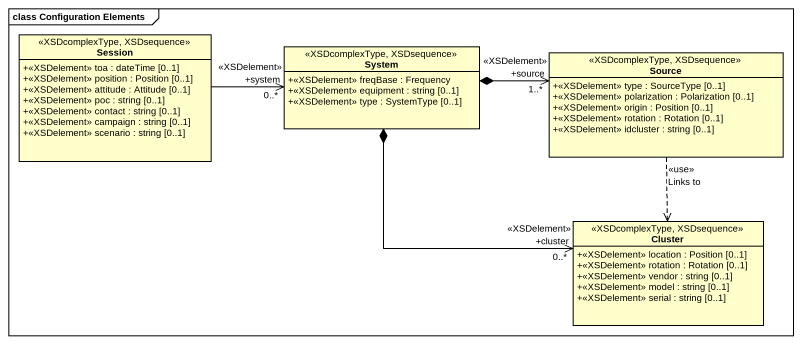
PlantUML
@startuml
mainframe class Configuration Elements
hide circle
hide empty members
skinparam classAttributeIconSize 0
class Session <<XSDcomplexType, XSDsequence>> {
  +<<XSDelement>> toa : dateTime [0..1]
  +<<XSDelement>> position : Position [0..1]
  +<<XSDelement>> attitude : Attitude [0..1]
  +<<XSDelement>> poc : string [0..1]
  +<<XSDelement>> contact : string [0..1]
  +<<XSDelement>> campaign : string [0..1]
  +<<XSDelement>> scenario : string [0..1]
}
class System <<XSDcomplexType, XSDsequence>> {
  +<<XSDelement>> freqBase : Frequency
  +<<XSDelement>> equipment : string [0..1]
  +<<XSDelement>> type : SystemType [0..1]
}
class Source <<XSDcomplexType, XSDsequence>> {
  +<<XSDelement>> type : SourceType [0..1]
  +<<XSDelement>> polarization : Polarization [0..1]
  +<<XSDelement>> origin : Position [0..1]
  +<<XSDelement>> rotation : Rotation [0..1]
  +<<XSDelement>> idcluster : string [0..1]
}
class Cluster <<XSDcomplexType, XSDsequence>> {
  +<<XSDelement>> location : Position [0..1]
  +<<XSDelement>> rotation : Rotation [0..1]
  +<<XSDelement>> vendor : string [0..1]
  +<<XSDelement>> model : string [0..1]
  +<<XSDelement>> serial : string [0..1]
}
Session -right-> "+system\n<<XSDelement>>\n0..*" System
System *-right-> "+source\n<<XSDelement>>\n1..*" Source
System *--> "0..*\n+cluster\n<<XSDelement>>" Cluster
Source ..> Cluster : <<use>>\nLinks to
@enduml
